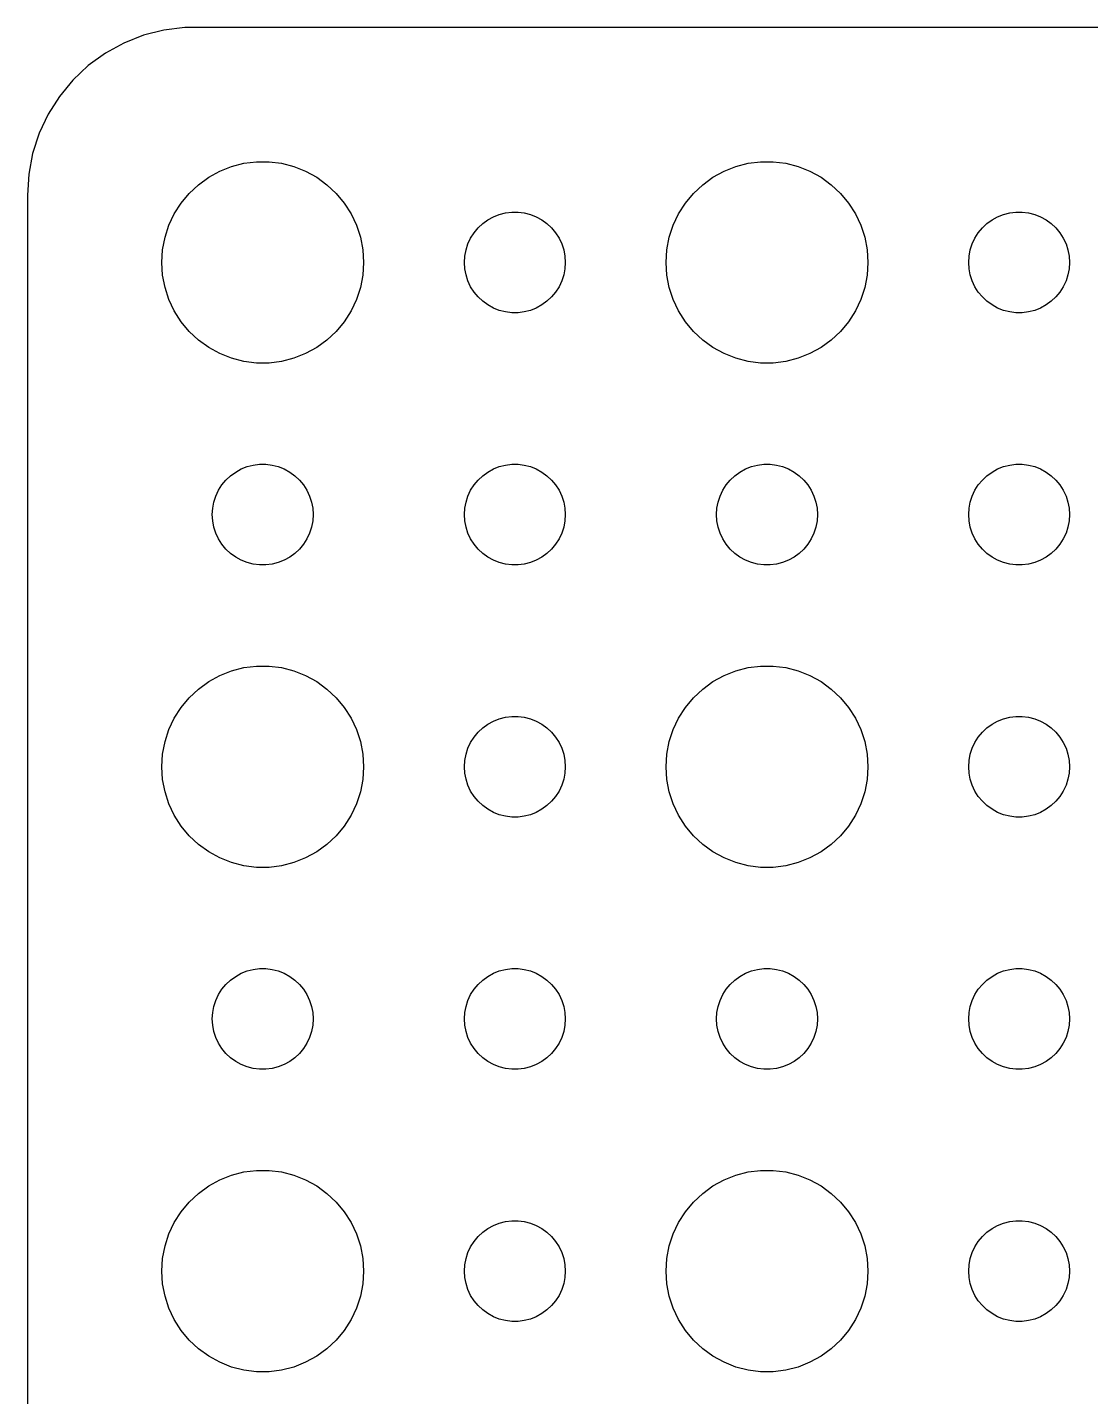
# Model space of a CAD drawing. Header units: metres. Extents: x -67 to 67, y 131 to 289.
# Drawn here: x -67 to -35.37, y 164.27 to 204.99 of the extents above; entities that cross this region are included whole.
import ezdxf

# ---------------------------------------------------------------- set-up
doc = ezdxf.new("R2010")
doc.units = ezdxf.units.M

msp = doc.modelspace()

# ---------------------------------------------------------------- linework, layer by layer
for p, q in [((-62.9369, 204.911), (-63.5451, 204.755)), ((-62.3139, 204.99), (-62.9369, 204.911)), ((25, 204.99), (-62.3139, 204.99)), ((-64.1289, 204.524), (-64.6791, 204.222)), ((-63.5451, 204.755), (-64.1289, 204.524)), ((-64.6791, 204.222), (-65.1871, 203.853)), ((-65.1871, 203.853), (-65.6448, 203.423)), ((-65.6448, 203.423), (-66.0451, 202.939)), ((-66.0451, 202.939), (-66.3815, 202.409)), ((-66.3815, 202.409), (-66.6489, 201.841)), ((-66.6489, 201.841), (-66.8429, 201.243)), ((-66.8429, 201.243), (-66.9606, 200.627)), ((-61.2773, 200.714), (-60.927, 200.853)), ((-60.927, 200.853), (-60.5621, 200.947)), ((-60.5621, 200.947), (-60.1884, 200.994)), ((-60.1884, 200.994), (-59.8116, 200.994)), ((-59.8116, 200.994), (-59.4379, 200.947)), ((-59.4379, 200.947), (-59.0729, 200.853)), ((-59.0729, 200.853), (-58.7227, 200.714)), ((-46.2773, 200.714), (-45.927, 200.853)), ((-45.927, 200.853), (-45.5621, 200.947)), ((-45.5621, 200.947), (-45.1884, 200.994)), ((-45.1884, 200.994), (-44.8116, 200.994)), ((-44.8116, 200.994), (-44.4379, 200.947)), ((-44.4379, 200.947), (-44.0729, 200.853)), ((-44.0729, 200.853), (-43.7227, 200.714)), ((-66.9606, 200.627), (-67, 200)), ((-61.9123, 200.312), (-61.6075, 200.533)), ((-61.6075, 200.533), (-61.2773, 200.714)), ((-58.7227, 200.714), (-58.3925, 200.533)), ((-58.3925, 200.533), (-58.0877, 200.312)), ((-46.9123, 200.312), (-46.6075, 200.533)), ((-46.6075, 200.533), (-46.2773, 200.714)), ((-43.7227, 200.714), (-43.3925, 200.533)), ((-43.3925, 200.533), (-43.0877, 200.312)), ((-67, 200), (-67, 136)), ((-62.427, 199.763), (-62.1869, 200.054)), ((-62.1869, 200.054), (-61.9123, 200.312)), ((-58.0877, 200.312), (-57.8131, 200.054)), ((-57.8131, 200.054), (-57.5729, 199.763)), ((-47.427, 199.763), (-47.1869, 200.054)), ((-47.1869, 200.054), (-46.9123, 200.312)), ((-43.0877, 200.312), (-42.8131, 200.054)), ((-42.8131, 200.054), (-42.5729, 199.763)), ((-62.6289, 199.445), (-62.427, 199.763)), ((-57.5729, 199.763), (-57.3711, 199.445)), ((-47.6289, 199.445), (-47.427, 199.763)), ((-42.5729, 199.763), (-42.3711, 199.445)), ((-62.7893, 199.104), (-62.6289, 199.445)), ((-57.3711, 199.445), (-57.2107, 199.104)), ((-53.5934, 199.027), (-53.4561, 199.156)), ((-53.4561, 199.156), (-53.3037, 199.266)), ((-53.3037, 199.266), (-53.1387, 199.357)), ((-53.1387, 199.357), (-52.9635, 199.427)), ((-52.9635, 199.427), (-52.7811, 199.473)), ((-52.7811, 199.473), (-52.5942, 199.497)), ((-52.5942, 199.497), (-52.4058, 199.497)), ((-52.4058, 199.497), (-52.2189, 199.473)), ((-52.2189, 199.473), (-52.0365, 199.427)), ((-52.0365, 199.427), (-51.8613, 199.357)), ((-51.8613, 199.357), (-51.6963, 199.266)), ((-51.6963, 199.266), (-51.5439, 199.156)), ((-51.5439, 199.156), (-51.4065, 199.027)), ((-47.7893, 199.104), (-47.6289, 199.445)), ((-42.3711, 199.445), (-42.2107, 199.104)), ((-38.5934, 199.027), (-38.4561, 199.156)), ((-38.4561, 199.156), (-38.3037, 199.266)), ((-38.3037, 199.266), (-38.1387, 199.357)), ((-38.1387, 199.357), (-37.9635, 199.427)), ((-37.9635, 199.427), (-37.7811, 199.473)), ((-37.7811, 199.473), (-37.5942, 199.497)), ((-37.5942, 199.497), (-37.4058, 199.497)), ((-37.4058, 199.497), (-37.2189, 199.473)), ((-37.2189, 199.473), (-37.0365, 199.427)), ((-37.0365, 199.427), (-36.8613, 199.357)), ((-36.8613, 199.357), (-36.6963, 199.266)), ((-36.6963, 199.266), (-36.5439, 199.156)), ((-36.5439, 199.156), (-36.4065, 199.027)), ((-62.9763, 198.376), (-62.9057, 198.746)), ((-62.9057, 198.746), (-62.7893, 199.104)), ((-57.2107, 199.104), (-57.0942, 198.746)), ((-57.0942, 198.746), (-57.0237, 198.376)), ((-53.8145, 198.723), (-53.7135, 198.882)), ((-53.7135, 198.882), (-53.5934, 199.027)), ((-51.4065, 199.027), (-51.2865, 198.882)), ((-51.2865, 198.882), (-51.1855, 198.723)), ((-47.9763, 198.376), (-47.9057, 198.746)), ((-47.9057, 198.746), (-47.7893, 199.104)), ((-42.2107, 199.104), (-42.0942, 198.746)), ((-42.0942, 198.746), (-42.0237, 198.376)), ((-38.8145, 198.723), (-38.7135, 198.882)), ((-38.7135, 198.882), (-38.5934, 199.027)), ((-36.4065, 199.027), (-36.2865, 198.882)), ((-36.2865, 198.882), (-36.1855, 198.723)), ((-63, 198), (-62.9763, 198.376)), ((-57.0237, 198.376), (-57, 198)), ((-53.9882, 198.188), (-53.9529, 198.373)), ((-53.9529, 198.373), (-53.8947, 198.552)), ((-53.8947, 198.552), (-53.8145, 198.723)), ((-51.1855, 198.723), (-51.1053, 198.552)), ((-51.1053, 198.552), (-51.0471, 198.373)), ((-51.0471, 198.373), (-51.0118, 198.188)), ((-48, 198), (-47.9763, 198.376)), ((-42.0237, 198.376), (-42, 198)), ((-38.9882, 198.188), (-38.9529, 198.373)), ((-38.9529, 198.373), (-38.8947, 198.552)), ((-38.8947, 198.552), (-38.8145, 198.723)), ((-36.1855, 198.723), (-36.1053, 198.552)), ((-36.1053, 198.552), (-36.0471, 198.373)), ((-36.0471, 198.373), (-36.0118, 198.188)), ((-62.9763, 197.624), (-63, 198)), ((-57, 198), (-57.0237, 197.624)), ((-54, 198), (-53.9882, 198.188)), ((-53.9882, 197.812), (-54, 198)), ((-51.0118, 198.188), (-51, 198)), ((-51, 198), (-51.0118, 197.812)), ((-47.9763, 197.624), (-48, 198)), ((-42, 198), (-42.0237, 197.624)), ((-39, 198), (-38.9882, 198.188)), ((-38.9882, 197.812), (-39, 198)), ((-36.0118, 198.188), (-36, 198)), ((-36, 198), (-36.0118, 197.812)), ((-62.9057, 197.254), (-62.9763, 197.624)), ((-57.0237, 197.624), (-57.0942, 197.254)), ((-53.9529, 197.627), (-53.9882, 197.812)), ((-53.8947, 197.448), (-53.9529, 197.627)), ((-51.0471, 197.627), (-51.1053, 197.448)), ((-51.0118, 197.812), (-51.0471, 197.627)), ((-47.9057, 197.254), (-47.9763, 197.624)), ((-42.0237, 197.624), (-42.0942, 197.254)), ((-38.9529, 197.627), (-38.9882, 197.812)), ((-38.8947, 197.448), (-38.9529, 197.627)), ((-36.0471, 197.627), (-36.1053, 197.448)), ((-36.0118, 197.812), (-36.0471, 197.627)), ((-62.7893, 196.896), (-62.9057, 197.254)), ((-57.0942, 197.254), (-57.2107, 196.896)), ((-53.8145, 197.277), (-53.8947, 197.448)), ((-53.7135, 197.118), (-53.8145, 197.277)), ((-53.5934, 196.973), (-53.7135, 197.118)), ((-51.2865, 197.118), (-51.4065, 196.973)), ((-51.1855, 197.277), (-51.2865, 197.118)), ((-51.1053, 197.448), (-51.1855, 197.277)), ((-47.7893, 196.896), (-47.9057, 197.254)), ((-42.0942, 197.254), (-42.2107, 196.896)), ((-38.8145, 197.277), (-38.8947, 197.448)), ((-38.7135, 197.118), (-38.8145, 197.277)), ((-38.5934, 196.973), (-38.7135, 197.118)), ((-36.2865, 197.118), (-36.4065, 196.973)), ((-36.1855, 197.277), (-36.2865, 197.118)), ((-36.1053, 197.448), (-36.1855, 197.277)), ((-62.6289, 196.555), (-62.7893, 196.896)), ((-57.2107, 196.896), (-57.3711, 196.555)), ((-53.4561, 196.844), (-53.5934, 196.973)), ((-53.3037, 196.734), (-53.4561, 196.844)), ((-53.1387, 196.643), (-53.3037, 196.734)), ((-51.6963, 196.734), (-51.8613, 196.643)), ((-51.5439, 196.844), (-51.6963, 196.734)), ((-51.4065, 196.973), (-51.5439, 196.844)), ((-47.6289, 196.555), (-47.7893, 196.896)), ((-42.2107, 196.896), (-42.3711, 196.555)), ((-38.4561, 196.844), (-38.5934, 196.973)), ((-38.3037, 196.734), (-38.4561, 196.844)), ((-38.1387, 196.643), (-38.3037, 196.734)), ((-36.6963, 196.734), (-36.8613, 196.643)), ((-36.5439, 196.844), (-36.6963, 196.734)), ((-36.4065, 196.973), (-36.5439, 196.844)), ((-62.427, 196.237), (-62.6289, 196.555)), ((-57.3711, 196.555), (-57.5729, 196.237)), ((-52.9635, 196.573), (-53.1387, 196.643)), ((-52.7811, 196.527), (-52.9635, 196.573)), ((-52.5942, 196.503), (-52.7811, 196.527)), ((-52.4058, 196.503), (-52.5942, 196.503)), ((-52.2189, 196.527), (-52.4058, 196.503)), ((-52.0365, 196.573), (-52.2189, 196.527)), ((-51.8613, 196.643), (-52.0365, 196.573)), ((-47.427, 196.237), (-47.6289, 196.555)), ((-42.3711, 196.555), (-42.5729, 196.237)), ((-37.9635, 196.573), (-38.1387, 196.643)), ((-37.7811, 196.527), (-37.9635, 196.573)), ((-37.5942, 196.503), (-37.7811, 196.527)), ((-37.4058, 196.503), (-37.5942, 196.503)), ((-37.2189, 196.527), (-37.4058, 196.503)), ((-37.0365, 196.573), (-37.2189, 196.527)), ((-36.8613, 196.643), (-37.0365, 196.573)), ((-62.1869, 195.946), (-62.427, 196.237)), ((-61.9123, 195.688), (-62.1869, 195.946)), ((-57.8131, 195.946), (-58.0877, 195.688)), ((-57.5729, 196.237), (-57.8131, 195.946)), ((-47.1869, 195.946), (-47.427, 196.237)), ((-46.9123, 195.688), (-47.1869, 195.946)), ((-42.8131, 195.946), (-43.0877, 195.688)), ((-42.5729, 196.237), (-42.8131, 195.946)), ((-61.6075, 195.467), (-61.9123, 195.688)), ((-58.0877, 195.688), (-58.3925, 195.467)), ((-46.6075, 195.467), (-46.9123, 195.688)), ((-43.0877, 195.688), (-43.3925, 195.467)), ((-61.2773, 195.286), (-61.6075, 195.467)), ((-60.927, 195.147), (-61.2773, 195.286)), ((-60.5621, 195.053), (-60.927, 195.147)), ((-59.0729, 195.147), (-59.4379, 195.053)), ((-58.7227, 195.286), (-59.0729, 195.147)), ((-58.3925, 195.467), (-58.7227, 195.286)), ((-46.2773, 195.286), (-46.6075, 195.467)), ((-45.927, 195.147), (-46.2773, 195.286)), ((-45.5621, 195.053), (-45.927, 195.147)), ((-44.0729, 195.147), (-44.4379, 195.053)), ((-43.7227, 195.286), (-44.0729, 195.147)), ((-43.3925, 195.467), (-43.7227, 195.286)), ((-60.1884, 195.006), (-60.5621, 195.053)), ((-59.8116, 195.006), (-60.1884, 195.006)), ((-59.4379, 195.053), (-59.8116, 195.006)), ((-45.1884, 195.006), (-45.5621, 195.053)), ((-44.8116, 195.006), (-45.1884, 195.006)), ((-44.4379, 195.053), (-44.8116, 195.006)), ((-60.8037, 191.766), (-60.6387, 191.857)), ((-60.6387, 191.857), (-60.4635, 191.927)), ((-60.4635, 191.927), (-60.2811, 191.973)), ((-60.2811, 191.973), (-60.0942, 191.997)), ((-60.0942, 191.997), (-59.9058, 191.997)), ((-59.9058, 191.997), (-59.7189, 191.973)), ((-59.7189, 191.973), (-59.5365, 191.927)), ((-59.5365, 191.927), (-59.3613, 191.857)), ((-59.3613, 191.857), (-59.1963, 191.766)), ((-53.3037, 191.766), (-53.1387, 191.857)), ((-53.1387, 191.857), (-52.9635, 191.927)), ((-52.9635, 191.927), (-52.7811, 191.973)), ((-52.7811, 191.973), (-52.5942, 191.997)), ((-52.5942, 191.997), (-52.4058, 191.997)), ((-52.4058, 191.997), (-52.2189, 191.973)), ((-52.2189, 191.973), (-52.0365, 191.927)), ((-52.0365, 191.927), (-51.8613, 191.857)), ((-51.8613, 191.857), (-51.6963, 191.766)), ((-45.8037, 191.766), (-45.6387, 191.857)), ((-45.6387, 191.857), (-45.4635, 191.927)), ((-45.4635, 191.927), (-45.2811, 191.973)), ((-45.2811, 191.973), (-45.0942, 191.997)), ((-45.0942, 191.997), (-44.9058, 191.997)), ((-44.9058, 191.997), (-44.7189, 191.973)), ((-44.7189, 191.973), (-44.5365, 191.927)), ((-44.5365, 191.927), (-44.3613, 191.857)), ((-44.3613, 191.857), (-44.1963, 191.766)), ((-38.3037, 191.766), (-38.1387, 191.857)), ((-38.1387, 191.857), (-37.9635, 191.927)), ((-37.9635, 191.927), (-37.7811, 191.973)), ((-37.7811, 191.973), (-37.5942, 191.997)), ((-37.5942, 191.997), (-37.4058, 191.997)), ((-37.4058, 191.997), (-37.2189, 191.973)), ((-37.2189, 191.973), (-37.0365, 191.927)), ((-37.0365, 191.927), (-36.8613, 191.857)), ((-36.8613, 191.857), (-36.6963, 191.766)), ((-61.2135, 191.382), (-61.0934, 191.527)), ((-61.0934, 191.527), (-60.9561, 191.656)), ((-60.9561, 191.656), (-60.8037, 191.766)), ((-59.1963, 191.766), (-59.0439, 191.656)), ((-59.0439, 191.656), (-58.9065, 191.527)), ((-58.9065, 191.527), (-58.7865, 191.382)), ((-53.7135, 191.382), (-53.5934, 191.527)), ((-53.5934, 191.527), (-53.4561, 191.656)), ((-53.4561, 191.656), (-53.3037, 191.766)), ((-51.6963, 191.766), (-51.5439, 191.656)), ((-51.5439, 191.656), (-51.4065, 191.527)), ((-51.4065, 191.527), (-51.2865, 191.382)), ((-46.2135, 191.382), (-46.0934, 191.527)), ((-46.0934, 191.527), (-45.9561, 191.656)), ((-45.9561, 191.656), (-45.8037, 191.766)), ((-44.1963, 191.766), (-44.0439, 191.656)), ((-44.0439, 191.656), (-43.9065, 191.527)), ((-43.9065, 191.527), (-43.7865, 191.382)), ((-38.7135, 191.382), (-38.5934, 191.527)), ((-38.5934, 191.527), (-38.4561, 191.656)), ((-38.4561, 191.656), (-38.3037, 191.766)), ((-36.6963, 191.766), (-36.5439, 191.656)), ((-36.5439, 191.656), (-36.4065, 191.527)), ((-36.4065, 191.527), (-36.2865, 191.382)), ((-61.4529, 190.873), (-61.3947, 191.052)), ((-61.3947, 191.052), (-61.3145, 191.223)), ((-61.3145, 191.223), (-61.2135, 191.382)), ((-58.7865, 191.382), (-58.6855, 191.223)), ((-58.6855, 191.223), (-58.6053, 191.052)), ((-58.6053, 191.052), (-58.5471, 190.873)), ((-53.9529, 190.873), (-53.8947, 191.052)), ((-53.8947, 191.052), (-53.8145, 191.223)), ((-53.8145, 191.223), (-53.7135, 191.382)), ((-51.2865, 191.382), (-51.1855, 191.223)), ((-51.1855, 191.223), (-51.1053, 191.052)), ((-51.1053, 191.052), (-51.0471, 190.873)), ((-46.4529, 190.873), (-46.3947, 191.052)), ((-46.3947, 191.052), (-46.3145, 191.223)), ((-46.3145, 191.223), (-46.2135, 191.382)), ((-43.7865, 191.382), (-43.6855, 191.223)), ((-43.6855, 191.223), (-43.6053, 191.052)), ((-43.6053, 191.052), (-43.5471, 190.873)), ((-38.9529, 190.873), (-38.8947, 191.052)), ((-38.8947, 191.052), (-38.8145, 191.223)), ((-38.8145, 191.223), (-38.7135, 191.382)), ((-36.2865, 191.382), (-36.1855, 191.223)), ((-36.1855, 191.223), (-36.1053, 191.052)), ((-36.1053, 191.052), (-36.0471, 190.873)), ((-61.5, 190.5), (-61.4882, 190.688)), ((-61.4882, 190.688), (-61.4529, 190.873)), ((-58.5471, 190.873), (-58.5118, 190.688)), ((-58.5118, 190.688), (-58.5, 190.5)), ((-54, 190.5), (-53.9882, 190.688)), ((-53.9882, 190.688), (-53.9529, 190.873)), ((-51.0471, 190.873), (-51.0118, 190.688)), ((-51.0118, 190.688), (-51, 190.5)), ((-46.5, 190.5), (-46.4882, 190.688)), ((-46.4882, 190.688), (-46.4529, 190.873)), ((-43.5471, 190.873), (-43.5118, 190.688)), ((-43.5118, 190.688), (-43.5, 190.5)), ((-39, 190.5), (-38.9882, 190.688)), ((-38.9882, 190.688), (-38.9529, 190.873)), ((-36.0471, 190.873), (-36.0118, 190.688)), ((-36.0118, 190.688), (-36, 190.5)), ((-61.4882, 190.312), (-61.5, 190.5)), ((-61.4529, 190.127), (-61.4882, 190.312)), ((-58.5118, 190.312), (-58.5471, 190.127)), ((-58.5, 190.5), (-58.5118, 190.312)), ((-53.9882, 190.312), (-54, 190.5)), ((-53.9529, 190.127), (-53.9882, 190.312)), ((-51.0118, 190.312), (-51.0471, 190.127)), ((-51, 190.5), (-51.0118, 190.312)), ((-46.4882, 190.312), (-46.5, 190.5)), ((-46.4529, 190.127), (-46.4882, 190.312)), ((-43.5118, 190.312), (-43.5471, 190.127)), ((-43.5, 190.5), (-43.5118, 190.312)), ((-38.9882, 190.312), (-39, 190.5)), ((-38.9529, 190.127), (-38.9882, 190.312)), ((-36.0118, 190.312), (-36.0471, 190.127)), ((-36, 190.5), (-36.0118, 190.312)), ((-61.3947, 189.948), (-61.4529, 190.127)), ((-61.3145, 189.777), (-61.3947, 189.948)), ((-61.2135, 189.618), (-61.3145, 189.777)), ((-58.6855, 189.777), (-58.7865, 189.618)), ((-58.6053, 189.948), (-58.6855, 189.777)), ((-58.5471, 190.127), (-58.6053, 189.948)), ((-53.8947, 189.948), (-53.9529, 190.127)), ((-53.8145, 189.777), (-53.8947, 189.948)), ((-53.7135, 189.618), (-53.8145, 189.777)), ((-51.1855, 189.777), (-51.2865, 189.618)), ((-51.1053, 189.948), (-51.1855, 189.777)), ((-51.0471, 190.127), (-51.1053, 189.948)), ((-46.3947, 189.948), (-46.4529, 190.127)), ((-46.3145, 189.777), (-46.3947, 189.948)), ((-46.2135, 189.618), (-46.3145, 189.777)), ((-43.6855, 189.777), (-43.7865, 189.618)), ((-43.6053, 189.948), (-43.6855, 189.777)), ((-43.5471, 190.127), (-43.6053, 189.948)), ((-38.8947, 189.948), (-38.9529, 190.127)), ((-38.8145, 189.777), (-38.8947, 189.948)), ((-38.7135, 189.618), (-38.8145, 189.777)), ((-36.1855, 189.777), (-36.2865, 189.618)), ((-36.1053, 189.948), (-36.1855, 189.777)), ((-36.0471, 190.127), (-36.1053, 189.948)), ((-61.0934, 189.473), (-61.2135, 189.618)), ((-60.9561, 189.344), (-61.0934, 189.473)), ((-58.9065, 189.473), (-59.0439, 189.344)), ((-58.7865, 189.618), (-58.9065, 189.473)), ((-53.5934, 189.473), (-53.7135, 189.618)), ((-53.4561, 189.344), (-53.5934, 189.473)), ((-51.4065, 189.473), (-51.5439, 189.344)), ((-51.2865, 189.618), (-51.4065, 189.473)), ((-46.0934, 189.473), (-46.2135, 189.618)), ((-45.9561, 189.344), (-46.0934, 189.473)), ((-43.9065, 189.473), (-44.0439, 189.344)), ((-43.7865, 189.618), (-43.9065, 189.473)), ((-38.5934, 189.473), (-38.7135, 189.618)), ((-38.4561, 189.344), (-38.5934, 189.473)), ((-36.4065, 189.473), (-36.5439, 189.344)), ((-36.2865, 189.618), (-36.4065, 189.473)), ((-60.8037, 189.234), (-60.9561, 189.344)), ((-60.6387, 189.143), (-60.8037, 189.234)), ((-60.4635, 189.073), (-60.6387, 189.143)), ((-60.2811, 189.027), (-60.4635, 189.073)), ((-60.0942, 189.003), (-60.2811, 189.027)), ((-59.9058, 189.003), (-60.0942, 189.003)), ((-59.7189, 189.027), (-59.9058, 189.003)), ((-59.5365, 189.073), (-59.7189, 189.027)), ((-59.3613, 189.143), (-59.5365, 189.073)), ((-59.1963, 189.234), (-59.3613, 189.143)), ((-59.0439, 189.344), (-59.1963, 189.234)), ((-53.3037, 189.234), (-53.4561, 189.344)), ((-53.1387, 189.143), (-53.3037, 189.234)), ((-52.9635, 189.073), (-53.1387, 189.143)), ((-52.7811, 189.027), (-52.9635, 189.073)), ((-52.5942, 189.003), (-52.7811, 189.027)), ((-52.4058, 189.003), (-52.5942, 189.003)), ((-52.2189, 189.027), (-52.4058, 189.003)), ((-52.0365, 189.073), (-52.2189, 189.027)), ((-51.8613, 189.143), (-52.0365, 189.073)), ((-51.6963, 189.234), (-51.8613, 189.143)), ((-51.5439, 189.344), (-51.6963, 189.234)), ((-45.8037, 189.234), (-45.9561, 189.344)), ((-45.6387, 189.143), (-45.8037, 189.234)), ((-45.4635, 189.073), (-45.6387, 189.143)), ((-45.2811, 189.027), (-45.4635, 189.073)), ((-45.0942, 189.003), (-45.2811, 189.027)), ((-44.9058, 189.003), (-45.0942, 189.003)), ((-44.7189, 189.027), (-44.9058, 189.003)), ((-44.5365, 189.073), (-44.7189, 189.027)), ((-44.3613, 189.143), (-44.5365, 189.073)), ((-44.1963, 189.234), (-44.3613, 189.143)), ((-44.0439, 189.344), (-44.1963, 189.234)), ((-38.3037, 189.234), (-38.4561, 189.344)), ((-38.1387, 189.143), (-38.3037, 189.234)), ((-37.9635, 189.073), (-38.1387, 189.143)), ((-37.7811, 189.027), (-37.9635, 189.073)), ((-37.5942, 189.003), (-37.7811, 189.027)), ((-37.4058, 189.003), (-37.5942, 189.003)), ((-37.2189, 189.027), (-37.4058, 189.003)), ((-37.0365, 189.073), (-37.2189, 189.027)), ((-36.8613, 189.143), (-37.0365, 189.073)), ((-36.6963, 189.234), (-36.8613, 189.143)), ((-36.5439, 189.344), (-36.6963, 189.234)), ((-61.6075, 185.533), (-61.2773, 185.714)), ((-61.2773, 185.714), (-60.927, 185.853)), ((-60.927, 185.853), (-60.5621, 185.947)), ((-60.5621, 185.947), (-60.1884, 185.994)), ((-60.1884, 185.994), (-59.8116, 185.994)), ((-59.8116, 185.994), (-59.4379, 185.947)), ((-59.4379, 185.947), (-59.0729, 185.853)), ((-59.0729, 185.853), (-58.7227, 185.714)), ((-58.7227, 185.714), (-58.3925, 185.533)), ((-46.6075, 185.533), (-46.2773, 185.714)), ((-46.2773, 185.714), (-45.927, 185.853)), ((-45.927, 185.853), (-45.5621, 185.947)), ((-45.5621, 185.947), (-45.1884, 185.994)), ((-45.1884, 185.994), (-44.8116, 185.994)), ((-44.8116, 185.994), (-44.4379, 185.947)), ((-44.4379, 185.947), (-44.0729, 185.853)), ((-44.0729, 185.853), (-43.7227, 185.714)), ((-43.7227, 185.714), (-43.3925, 185.533)), ((-62.1869, 185.054), (-61.9123, 185.312)), ((-61.9123, 185.312), (-61.6075, 185.533)), ((-58.3925, 185.533), (-58.0877, 185.312)), ((-58.0877, 185.312), (-57.8131, 185.054)), ((-47.1869, 185.054), (-46.9123, 185.312)), ((-46.9123, 185.312), (-46.6075, 185.533)), ((-43.3925, 185.533), (-43.0877, 185.312)), ((-43.0877, 185.312), (-42.8131, 185.054)), ((-62.427, 184.763), (-62.1869, 185.054)), ((-57.8131, 185.054), (-57.5729, 184.763)), ((-47.427, 184.763), (-47.1869, 185.054)), ((-42.8131, 185.054), (-42.5729, 184.763)), ((-62.6289, 184.445), (-62.427, 184.763)), ((-57.5729, 184.763), (-57.3711, 184.445)), ((-52.7811, 184.473), (-52.5942, 184.497)), ((-52.5942, 184.497), (-52.4058, 184.497)), ((-52.4058, 184.497), (-52.2189, 184.473)), ((-47.6289, 184.445), (-47.427, 184.763)), ((-42.5729, 184.763), (-42.3711, 184.445)), ((-37.7811, 184.473), (-37.5942, 184.497)), ((-37.5942, 184.497), (-37.4058, 184.497)), ((-37.4058, 184.497), (-37.2189, 184.473)), ((-62.9057, 183.746), (-62.7893, 184.104)), ((-62.7893, 184.104), (-62.6289, 184.445)), ((-57.3711, 184.445), (-57.2107, 184.104)), ((-57.2107, 184.104), (-57.0942, 183.746)), ((-53.5934, 184.027), (-53.4561, 184.156)), ((-53.4561, 184.156), (-53.3037, 184.266)), ((-53.3037, 184.266), (-53.1387, 184.357)), ((-53.1387, 184.357), (-52.9635, 184.427)), ((-52.9635, 184.427), (-52.7811, 184.473)), ((-52.2189, 184.473), (-52.0365, 184.427)), ((-52.0365, 184.427), (-51.8613, 184.357)), ((-51.8613, 184.357), (-51.6963, 184.266)), ((-51.6963, 184.266), (-51.5439, 184.156)), ((-51.5439, 184.156), (-51.4065, 184.027)), ((-47.9057, 183.746), (-47.7893, 184.104)), ((-47.7893, 184.104), (-47.6289, 184.445)), ((-42.3711, 184.445), (-42.2107, 184.104)), ((-42.2107, 184.104), (-42.0942, 183.746)), ((-38.5934, 184.027), (-38.4561, 184.156)), ((-38.4561, 184.156), (-38.3037, 184.266)), ((-38.3037, 184.266), (-38.1387, 184.357)), ((-38.1387, 184.357), (-37.9635, 184.427)), ((-37.9635, 184.427), (-37.7811, 184.473)), ((-37.2189, 184.473), (-37.0365, 184.427)), ((-37.0365, 184.427), (-36.8613, 184.357)), ((-36.8613, 184.357), (-36.6963, 184.266)), ((-36.6963, 184.266), (-36.5439, 184.156)), ((-36.5439, 184.156), (-36.4065, 184.027)), ((-62.9763, 183.376), (-62.9057, 183.746)), ((-57.0942, 183.746), (-57.0237, 183.376)), ((-53.8947, 183.552), (-53.8145, 183.723)), ((-53.8145, 183.723), (-53.7135, 183.882)), ((-53.7135, 183.882), (-53.5934, 184.027)), ((-51.4065, 184.027), (-51.2865, 183.882)), ((-51.2865, 183.882), (-51.1855, 183.723)), ((-51.1855, 183.723), (-51.1053, 183.552)), ((-47.9763, 183.376), (-47.9057, 183.746)), ((-42.0942, 183.746), (-42.0237, 183.376)), ((-38.8947, 183.552), (-38.8145, 183.723)), ((-38.8145, 183.723), (-38.7135, 183.882)), ((-38.7135, 183.882), (-38.5934, 184.027)), ((-36.4065, 184.027), (-36.2865, 183.882)), ((-36.2865, 183.882), (-36.1855, 183.723)), ((-36.1855, 183.723), (-36.1053, 183.552)), ((-63, 183), (-62.9763, 183.376)), ((-57.0237, 183.376), (-57, 183)), ((-53.9882, 183.188), (-53.9529, 183.373)), ((-53.9529, 183.373), (-53.8947, 183.552)), ((-51.1053, 183.552), (-51.0471, 183.373)), ((-51.0471, 183.373), (-51.0118, 183.188)), ((-48, 183), (-47.9763, 183.376)), ((-42.0237, 183.376), (-42, 183)), ((-38.9882, 183.188), (-38.9529, 183.373)), ((-38.9529, 183.373), (-38.8947, 183.552)), ((-36.1053, 183.552), (-36.0471, 183.373)), ((-36.0471, 183.373), (-36.0118, 183.188)), ((-62.9763, 182.624), (-63, 183)), ((-57, 183), (-57.0237, 182.624)), ((-54, 183), (-53.9882, 183.188)), ((-53.9882, 182.812), (-54, 183)), ((-51.0118, 183.188), (-51, 183)), ((-51, 183), (-51.0118, 182.812)), ((-47.9763, 182.624), (-48, 183)), ((-42, 183), (-42.0237, 182.624)), ((-39, 183), (-38.9882, 183.188)), ((-38.9882, 182.812), (-39, 183)), ((-36.0118, 183.188), (-36, 183)), ((-36, 183), (-36.0118, 182.812)), ((-62.9057, 182.254), (-62.9763, 182.624)), ((-57.0237, 182.624), (-57.0942, 182.254)), ((-53.9529, 182.627), (-53.9882, 182.812)), ((-53.8947, 182.448), (-53.9529, 182.627)), ((-53.8145, 182.277), (-53.8947, 182.448)), ((-51.1053, 182.448), (-51.1855, 182.277)), ((-51.0471, 182.627), (-51.1053, 182.448)), ((-51.0118, 182.812), (-51.0471, 182.627)), ((-47.9057, 182.254), (-47.9763, 182.624)), ((-42.0237, 182.624), (-42.0942, 182.254)), ((-38.9529, 182.627), (-38.9882, 182.812)), ((-38.8947, 182.448), (-38.9529, 182.627)), ((-38.8145, 182.277), (-38.8947, 182.448)), ((-36.1053, 182.448), (-36.1855, 182.277)), ((-36.0471, 182.627), (-36.1053, 182.448)), ((-36.0118, 182.812), (-36.0471, 182.627)), ((-62.7893, 181.896), (-62.9057, 182.254)), ((-57.0942, 182.254), (-57.2107, 181.896)), ((-53.7135, 182.118), (-53.8145, 182.277)), ((-53.5934, 181.973), (-53.7135, 182.118)), ((-51.2865, 182.118), (-51.4065, 181.973)), ((-51.1855, 182.277), (-51.2865, 182.118)), ((-47.7893, 181.896), (-47.9057, 182.254)), ((-42.0942, 182.254), (-42.2107, 181.896)), ((-38.7135, 182.118), (-38.8145, 182.277)), ((-38.5934, 181.973), (-38.7135, 182.118)), ((-36.2865, 182.118), (-36.4065, 181.973)), ((-36.1855, 182.277), (-36.2865, 182.118)), ((-62.6289, 181.555), (-62.7893, 181.896)), ((-57.2107, 181.896), (-57.3711, 181.555)), ((-53.4561, 181.844), (-53.5934, 181.973)), ((-53.3037, 181.734), (-53.4561, 181.844)), ((-53.1387, 181.643), (-53.3037, 181.734)), ((-52.9635, 181.573), (-53.1387, 181.643)), ((-51.8613, 181.643), (-52.0365, 181.573)), ((-51.6963, 181.734), (-51.8613, 181.643)), ((-51.5439, 181.844), (-51.6963, 181.734)), ((-51.4065, 181.973), (-51.5439, 181.844)), ((-47.6289, 181.555), (-47.7893, 181.896)), ((-42.2107, 181.896), (-42.3711, 181.555)), ((-38.4561, 181.844), (-38.5934, 181.973)), ((-38.3037, 181.734), (-38.4561, 181.844)), ((-38.1387, 181.643), (-38.3037, 181.734)), ((-37.9635, 181.573), (-38.1387, 181.643)), ((-36.8613, 181.643), (-37.0365, 181.573)), ((-36.6963, 181.734), (-36.8613, 181.643)), ((-36.5439, 181.844), (-36.6963, 181.734)), ((-36.4065, 181.973), (-36.5439, 181.844)), ((-62.427, 181.237), (-62.6289, 181.555)), ((-62.1869, 180.946), (-62.427, 181.237)), ((-57.5729, 181.237), (-57.8131, 180.946)), ((-57.3711, 181.555), (-57.5729, 181.237)), ((-52.7811, 181.527), (-52.9635, 181.573)), ((-52.5942, 181.503), (-52.7811, 181.527)), ((-52.4058, 181.503), (-52.5942, 181.503)), ((-52.2189, 181.527), (-52.4058, 181.503)), ((-52.0365, 181.573), (-52.2189, 181.527)), ((-47.427, 181.237), (-47.6289, 181.555)), ((-47.1869, 180.946), (-47.427, 181.237)), ((-42.5729, 181.237), (-42.8131, 180.946)), ((-42.3711, 181.555), (-42.5729, 181.237)), ((-37.7811, 181.527), (-37.9635, 181.573)), ((-37.5942, 181.503), (-37.7811, 181.527)), ((-37.4058, 181.503), (-37.5942, 181.503)), ((-37.2189, 181.527), (-37.4058, 181.503)), ((-37.0365, 181.573), (-37.2189, 181.527)), ((-61.9123, 180.688), (-62.1869, 180.946)), ((-57.8131, 180.946), (-58.0877, 180.688)), ((-46.9123, 180.688), (-47.1869, 180.946)), ((-42.8131, 180.946), (-43.0877, 180.688)), ((-61.6075, 180.467), (-61.9123, 180.688)), ((-61.2773, 180.286), (-61.6075, 180.467)), ((-58.3925, 180.467), (-58.7227, 180.286)), ((-58.0877, 180.688), (-58.3925, 180.467)), ((-46.6075, 180.467), (-46.9123, 180.688)), ((-46.2773, 180.286), (-46.6075, 180.467)), ((-43.3925, 180.467), (-43.7227, 180.286)), ((-43.0877, 180.688), (-43.3925, 180.467)), ((-60.927, 180.147), (-61.2773, 180.286)), ((-60.5621, 180.053), (-60.927, 180.147)), ((-60.1884, 180.006), (-60.5621, 180.053)), ((-59.8116, 180.006), (-60.1884, 180.006)), ((-59.4379, 180.053), (-59.8116, 180.006)), ((-59.0729, 180.147), (-59.4379, 180.053)), ((-58.7227, 180.286), (-59.0729, 180.147)), ((-45.927, 180.147), (-46.2773, 180.286)), ((-45.5621, 180.053), (-45.927, 180.147)), ((-45.1884, 180.006), (-45.5621, 180.053)), ((-44.8116, 180.006), (-45.1884, 180.006)), ((-44.4379, 180.053), (-44.8116, 180.006)), ((-44.0729, 180.147), (-44.4379, 180.053)), ((-43.7227, 180.286), (-44.0729, 180.147)), ((-60.9561, 176.656), (-60.8037, 176.766)), ((-60.8037, 176.766), (-60.6387, 176.857)), ((-60.6387, 176.857), (-60.4635, 176.927)), ((-60.4635, 176.927), (-60.2811, 176.973)), ((-60.2811, 176.973), (-60.0942, 176.997)), ((-60.0942, 176.997), (-59.9058, 176.997)), ((-59.9058, 176.997), (-59.7189, 176.973)), ((-59.7189, 176.973), (-59.5365, 176.927)), ((-59.5365, 176.927), (-59.3613, 176.857)), ((-59.3613, 176.857), (-59.1963, 176.766)), ((-59.1963, 176.766), (-59.0439, 176.656)), ((-53.4561, 176.656), (-53.3037, 176.766)), ((-53.3037, 176.766), (-53.1387, 176.857)), ((-53.1387, 176.857), (-52.9635, 176.927)), ((-52.9635, 176.927), (-52.7811, 176.973)), ((-52.7811, 176.973), (-52.5942, 176.997)), ((-52.5942, 176.997), (-52.4058, 176.997)), ((-52.4058, 176.997), (-52.2189, 176.973)), ((-52.2189, 176.973), (-52.0365, 176.927)), ((-52.0365, 176.927), (-51.8613, 176.857)), ((-51.8613, 176.857), (-51.6963, 176.766)), ((-51.6963, 176.766), (-51.5439, 176.656)), ((-45.9561, 176.656), (-45.8037, 176.766)), ((-45.8037, 176.766), (-45.6387, 176.857)), ((-45.6387, 176.857), (-45.4635, 176.927)), ((-45.4635, 176.927), (-45.2811, 176.973)), ((-45.2811, 176.973), (-45.0942, 176.997)), ((-45.0942, 176.997), (-44.9058, 176.997)), ((-44.9058, 176.997), (-44.7189, 176.973)), ((-44.7189, 176.973), (-44.5365, 176.927)), ((-44.5365, 176.927), (-44.3613, 176.857)), ((-44.3613, 176.857), (-44.1963, 176.766)), ((-44.1963, 176.766), (-44.0439, 176.656)), ((-38.4561, 176.656), (-38.3037, 176.766)), ((-38.3037, 176.766), (-38.1387, 176.857)), ((-38.1387, 176.857), (-37.9635, 176.927)), ((-37.9635, 176.927), (-37.7811, 176.973)), ((-37.7811, 176.973), (-37.5942, 176.997)), ((-37.5942, 176.997), (-37.4058, 176.997)), ((-37.4058, 176.997), (-37.2189, 176.973)), ((-37.2189, 176.973), (-37.0365, 176.927)), ((-37.0365, 176.927), (-36.8613, 176.857)), ((-36.8613, 176.857), (-36.6963, 176.766)), ((-36.6963, 176.766), (-36.5439, 176.656)), ((-61.3145, 176.223), (-61.2135, 176.382)), ((-61.2135, 176.382), (-61.0934, 176.527)), ((-61.0934, 176.527), (-60.9561, 176.656)), ((-59.0439, 176.656), (-58.9065, 176.527)), ((-58.9065, 176.527), (-58.7865, 176.382)), ((-58.7865, 176.382), (-58.6855, 176.223)), ((-53.8145, 176.223), (-53.7135, 176.382)), ((-53.7135, 176.382), (-53.5934, 176.527)), ((-53.5934, 176.527), (-53.4561, 176.656)), ((-51.5439, 176.656), (-51.4065, 176.527)), ((-51.4065, 176.527), (-51.2865, 176.382)), ((-51.2865, 176.382), (-51.1855, 176.223)), ((-46.3145, 176.223), (-46.2135, 176.382)), ((-46.2135, 176.382), (-46.0934, 176.527)), ((-46.0934, 176.527), (-45.9561, 176.656)), ((-44.0439, 176.656), (-43.9065, 176.527)), ((-43.9065, 176.527), (-43.7865, 176.382)), ((-43.7865, 176.382), (-43.6855, 176.223)), ((-38.8145, 176.223), (-38.7135, 176.382)), ((-38.7135, 176.382), (-38.5934, 176.527)), ((-38.5934, 176.527), (-38.4561, 176.656)), ((-36.5439, 176.656), (-36.4065, 176.527)), ((-36.4065, 176.527), (-36.2865, 176.382)), ((-36.2865, 176.382), (-36.1855, 176.223)), ((-61.4529, 175.873), (-61.3947, 176.052)), ((-61.3947, 176.052), (-61.3145, 176.223)), ((-58.6855, 176.223), (-58.6053, 176.052)), ((-58.6053, 176.052), (-58.5471, 175.873)), ((-53.9529, 175.873), (-53.8947, 176.052)), ((-53.8947, 176.052), (-53.8145, 176.223)), ((-51.1855, 176.223), (-51.1053, 176.052)), ((-51.1053, 176.052), (-51.0471, 175.873)), ((-46.4529, 175.873), (-46.3947, 176.052)), ((-46.3947, 176.052), (-46.3145, 176.223)), ((-43.6855, 176.223), (-43.6053, 176.052)), ((-43.6053, 176.052), (-43.5471, 175.873)), ((-38.9529, 175.873), (-38.8947, 176.052)), ((-38.8947, 176.052), (-38.8145, 176.223)), ((-36.1855, 176.223), (-36.1053, 176.052)), ((-36.1053, 176.052), (-36.0471, 175.873)), ((-61.5, 175.5), (-61.4882, 175.688)), ((-61.4882, 175.688), (-61.4529, 175.873)), ((-58.5471, 175.873), (-58.5118, 175.688)), ((-58.5118, 175.688), (-58.5, 175.5)), ((-54, 175.5), (-53.9882, 175.688)), ((-53.9882, 175.688), (-53.9529, 175.873)), ((-51.0471, 175.873), (-51.0118, 175.688)), ((-51.0118, 175.688), (-51, 175.5)), ((-46.5, 175.5), (-46.4882, 175.688)), ((-46.4882, 175.688), (-46.4529, 175.873)), ((-43.5471, 175.873), (-43.5118, 175.688)), ((-43.5118, 175.688), (-43.5, 175.5)), ((-39, 175.5), (-38.9882, 175.688)), ((-38.9882, 175.688), (-38.9529, 175.873)), ((-36.0471, 175.873), (-36.0118, 175.688)), ((-36.0118, 175.688), (-36, 175.5)), ((-61.4882, 175.312), (-61.5, 175.5)), ((-61.4529, 175.127), (-61.4882, 175.312)), ((-61.3947, 174.948), (-61.4529, 175.127)), ((-58.5471, 175.127), (-58.6053, 174.948)), ((-58.5118, 175.312), (-58.5471, 175.127)), ((-58.5, 175.5), (-58.5118, 175.312)), ((-53.9882, 175.312), (-54, 175.5)), ((-53.9529, 175.127), (-53.9882, 175.312)), ((-53.8947, 174.948), (-53.9529, 175.127)), ((-51.0471, 175.127), (-51.1053, 174.948)), ((-51.0118, 175.312), (-51.0471, 175.127)), ((-51, 175.5), (-51.0118, 175.312)), ((-46.4882, 175.312), (-46.5, 175.5)), ((-46.4529, 175.127), (-46.4882, 175.312)), ((-46.3947, 174.948), (-46.4529, 175.127)), ((-43.5471, 175.127), (-43.6053, 174.948)), ((-43.5118, 175.312), (-43.5471, 175.127)), ((-43.5, 175.5), (-43.5118, 175.312)), ((-38.9882, 175.312), (-39, 175.5)), ((-38.9529, 175.127), (-38.9882, 175.312)), ((-38.8947, 174.948), (-38.9529, 175.127)), ((-36.0471, 175.127), (-36.1053, 174.948)), ((-36.0118, 175.312), (-36.0471, 175.127)), ((-36, 175.5), (-36.0118, 175.312)), ((-61.3145, 174.777), (-61.3947, 174.948)), ((-61.2135, 174.618), (-61.3145, 174.777)), ((-58.6855, 174.777), (-58.7865, 174.618)), ((-58.6053, 174.948), (-58.6855, 174.777)), ((-53.8145, 174.777), (-53.8947, 174.948)), ((-53.7135, 174.618), (-53.8145, 174.777)), ((-51.1855, 174.777), (-51.2865, 174.618)), ((-51.1053, 174.948), (-51.1855, 174.777)), ((-46.3145, 174.777), (-46.3947, 174.948)), ((-46.2135, 174.618), (-46.3145, 174.777)), ((-43.6855, 174.777), (-43.7865, 174.618)), ((-43.6053, 174.948), (-43.6855, 174.777)), ((-38.8145, 174.777), (-38.8947, 174.948)), ((-38.7135, 174.618), (-38.8145, 174.777)), ((-36.1855, 174.777), (-36.2865, 174.618)), ((-36.1053, 174.948), (-36.1855, 174.777)), ((-61.0934, 174.473), (-61.2135, 174.618)), ((-60.9561, 174.344), (-61.0934, 174.473)), ((-60.8037, 174.234), (-60.9561, 174.344)), ((-59.0439, 174.344), (-59.1963, 174.234)), ((-58.9065, 174.473), (-59.0439, 174.344)), ((-58.7865, 174.618), (-58.9065, 174.473)), ((-53.5934, 174.473), (-53.7135, 174.618)), ((-53.4561, 174.344), (-53.5934, 174.473)), ((-53.3037, 174.234), (-53.4561, 174.344)), ((-51.5439, 174.344), (-51.6963, 174.234)), ((-51.4065, 174.473), (-51.5439, 174.344)), ((-51.2865, 174.618), (-51.4065, 174.473)), ((-46.0934, 174.473), (-46.2135, 174.618)), ((-45.9561, 174.344), (-46.0934, 174.473)), ((-45.8037, 174.234), (-45.9561, 174.344)), ((-44.0439, 174.344), (-44.1963, 174.234)), ((-43.9065, 174.473), (-44.0439, 174.344)), ((-43.7865, 174.618), (-43.9065, 174.473)), ((-38.5934, 174.473), (-38.7135, 174.618)), ((-38.4561, 174.344), (-38.5934, 174.473)), ((-38.3037, 174.234), (-38.4561, 174.344)), ((-36.5439, 174.344), (-36.6963, 174.234)), ((-36.4065, 174.473), (-36.5439, 174.344)), ((-36.2865, 174.618), (-36.4065, 174.473)), ((-60.6387, 174.143), (-60.8037, 174.234)), ((-60.4635, 174.073), (-60.6387, 174.143)), ((-60.2811, 174.027), (-60.4635, 174.073)), ((-60.0942, 174.003), (-60.2811, 174.027)), ((-59.9058, 174.003), (-60.0942, 174.003)), ((-59.7189, 174.027), (-59.9058, 174.003)), ((-59.5365, 174.073), (-59.7189, 174.027)), ((-59.3613, 174.143), (-59.5365, 174.073)), ((-59.1963, 174.234), (-59.3613, 174.143)), ((-53.1387, 174.143), (-53.3037, 174.234)), ((-52.9635, 174.073), (-53.1387, 174.143)), ((-52.7811, 174.027), (-52.9635, 174.073)), ((-52.5942, 174.003), (-52.7811, 174.027)), ((-52.4058, 174.003), (-52.5942, 174.003)), ((-52.2189, 174.027), (-52.4058, 174.003)), ((-52.0365, 174.073), (-52.2189, 174.027)), ((-51.8613, 174.143), (-52.0365, 174.073)), ((-51.6963, 174.234), (-51.8613, 174.143)), ((-45.6387, 174.143), (-45.8037, 174.234)), ((-45.4635, 174.073), (-45.6387, 174.143)), ((-45.2811, 174.027), (-45.4635, 174.073)), ((-45.0942, 174.003), (-45.2811, 174.027)), ((-44.9058, 174.003), (-45.0942, 174.003)), ((-44.7189, 174.027), (-44.9058, 174.003)), ((-44.5365, 174.073), (-44.7189, 174.027)), ((-44.3613, 174.143), (-44.5365, 174.073)), ((-44.1963, 174.234), (-44.3613, 174.143)), ((-38.1387, 174.143), (-38.3037, 174.234)), ((-37.9635, 174.073), (-38.1387, 174.143)), ((-37.7811, 174.027), (-37.9635, 174.073)), ((-37.5942, 174.003), (-37.7811, 174.027)), ((-37.4058, 174.003), (-37.5942, 174.003)), ((-37.2189, 174.027), (-37.4058, 174.003)), ((-37.0365, 174.073), (-37.2189, 174.027)), ((-36.8613, 174.143), (-37.0365, 174.073)), ((-36.6963, 174.234), (-36.8613, 174.143)), ((-61.6075, 170.533), (-61.2773, 170.714)), ((-61.2773, 170.714), (-60.927, 170.853)), ((-60.927, 170.853), (-60.5621, 170.947)), ((-60.5621, 170.947), (-60.1884, 170.994)), ((-60.1884, 170.994), (-59.8116, 170.994)), ((-59.8116, 170.994), (-59.4379, 170.947)), ((-59.4379, 170.947), (-59.0729, 170.853)), ((-59.0729, 170.853), (-58.7227, 170.714)), ((-58.7227, 170.714), (-58.3925, 170.533)), ((-46.6075, 170.533), (-46.2773, 170.714)), ((-46.2773, 170.714), (-45.927, 170.853)), ((-45.927, 170.853), (-45.5621, 170.947)), ((-45.5621, 170.947), (-45.1884, 170.994)), ((-45.1884, 170.994), (-44.8116, 170.994)), ((-44.8116, 170.994), (-44.4379, 170.947)), ((-44.4379, 170.947), (-44.0729, 170.853)), ((-44.0729, 170.853), (-43.7227, 170.714)), ((-43.7227, 170.714), (-43.3925, 170.533)), ((-62.1869, 170.054), (-61.9123, 170.312)), ((-61.9123, 170.312), (-61.6075, 170.533)), ((-58.3925, 170.533), (-58.0877, 170.312)), ((-58.0877, 170.312), (-57.8131, 170.054)), ((-47.1869, 170.054), (-46.9123, 170.312)), ((-46.9123, 170.312), (-46.6075, 170.533)), ((-43.3925, 170.533), (-43.0877, 170.312)), ((-43.0877, 170.312), (-42.8131, 170.054)), ((-62.427, 169.763), (-62.1869, 170.054)), ((-57.8131, 170.054), (-57.5729, 169.763)), ((-47.427, 169.763), (-47.1869, 170.054)), ((-42.8131, 170.054), (-42.5729, 169.763)), ((-62.7893, 169.104), (-62.6289, 169.445)), ((-62.6289, 169.445), (-62.427, 169.763)), ((-57.5729, 169.763), (-57.3711, 169.445)), ((-57.3711, 169.445), (-57.2107, 169.104)), ((-53.1387, 169.357), (-52.9635, 169.427)), ((-52.9635, 169.427), (-52.7811, 169.473)), ((-52.7811, 169.473), (-52.5942, 169.497)), ((-52.5942, 169.497), (-52.4058, 169.497)), ((-52.4058, 169.497), (-52.2189, 169.473)), ((-52.2189, 169.473), (-52.0365, 169.427)), ((-52.0365, 169.427), (-51.8613, 169.357)), ((-47.7893, 169.104), (-47.6289, 169.445)), ((-47.6289, 169.445), (-47.427, 169.763)), ((-42.5729, 169.763), (-42.3711, 169.445)), ((-42.3711, 169.445), (-42.2107, 169.104)), ((-38.1387, 169.357), (-37.9635, 169.427)), ((-37.9635, 169.427), (-37.7811, 169.473)), ((-37.7811, 169.473), (-37.5942, 169.497)), ((-37.5942, 169.497), (-37.4058, 169.497)), ((-37.4058, 169.497), (-37.2189, 169.473)), ((-37.2189, 169.473), (-37.0365, 169.427)), ((-37.0365, 169.427), (-36.8613, 169.357)), ((-62.9057, 168.746), (-62.7893, 169.104)), ((-57.2107, 169.104), (-57.0942, 168.746)), ((-53.7135, 168.882), (-53.5934, 169.027)), ((-53.5934, 169.027), (-53.4561, 169.156)), ((-53.4561, 169.156), (-53.3037, 169.266)), ((-53.3037, 169.266), (-53.1387, 169.357)), ((-51.8613, 169.357), (-51.6963, 169.266)), ((-51.6963, 169.266), (-51.5439, 169.156)), ((-51.5439, 169.156), (-51.4065, 169.027)), ((-51.4065, 169.027), (-51.2865, 168.882)), ((-47.9057, 168.746), (-47.7893, 169.104)), ((-42.2107, 169.104), (-42.0942, 168.746)), ((-38.7135, 168.882), (-38.5934, 169.027)), ((-38.5934, 169.027), (-38.4561, 169.156)), ((-38.4561, 169.156), (-38.3037, 169.266)), ((-38.3037, 169.266), (-38.1387, 169.357)), ((-36.8613, 169.357), (-36.6963, 169.266)), ((-36.6963, 169.266), (-36.5439, 169.156)), ((-36.5439, 169.156), (-36.4065, 169.027)), ((-36.4065, 169.027), (-36.2865, 168.882)), ((-62.9763, 168.376), (-62.9057, 168.746)), ((-57.0942, 168.746), (-57.0237, 168.376)), ((-53.8947, 168.552), (-53.8145, 168.723)), ((-53.8145, 168.723), (-53.7135, 168.882)), ((-51.2865, 168.882), (-51.1855, 168.723)), ((-51.1855, 168.723), (-51.1053, 168.552)), ((-47.9763, 168.376), (-47.9057, 168.746)), ((-42.0942, 168.746), (-42.0237, 168.376)), ((-38.8947, 168.552), (-38.8145, 168.723)), ((-38.8145, 168.723), (-38.7135, 168.882)), ((-36.2865, 168.882), (-36.1855, 168.723)), ((-36.1855, 168.723), (-36.1053, 168.552)), ((-63, 168), (-62.9763, 168.376)), ((-57.0237, 168.376), (-57, 168)), ((-53.9882, 168.188), (-53.9529, 168.373)), ((-53.9529, 168.373), (-53.8947, 168.552)), ((-51.1053, 168.552), (-51.0471, 168.373)), ((-51.0471, 168.373), (-51.0118, 168.188)), ((-48, 168), (-47.9763, 168.376)), ((-42.0237, 168.376), (-42, 168)), ((-38.9882, 168.188), (-38.9529, 168.373)), ((-38.9529, 168.373), (-38.8947, 168.552)), ((-36.1053, 168.552), (-36.0471, 168.373)), ((-36.0471, 168.373), (-36.0118, 168.188)), ((-62.9763, 167.624), (-63, 168)), ((-57, 168), (-57.0237, 167.624)), ((-54, 168), (-53.9882, 168.188)), ((-53.9882, 167.812), (-54, 168)), ((-53.9529, 167.627), (-53.9882, 167.812)), ((-51.0118, 167.812), (-51.0471, 167.627)), ((-51.0118, 168.188), (-51, 168)), ((-51, 168), (-51.0118, 167.812)), ((-47.9763, 167.624), (-48, 168)), ((-42, 168), (-42.0237, 167.624)), ((-39, 168), (-38.9882, 168.188)), ((-38.9882, 167.812), (-39, 168)), ((-38.9529, 167.627), (-38.9882, 167.812)), ((-36.0118, 167.812), (-36.0471, 167.627)), ((-36.0118, 168.188), (-36, 168)), ((-36, 168), (-36.0118, 167.812)), ((-62.9057, 167.254), (-62.9763, 167.624)), ((-57.0237, 167.624), (-57.0942, 167.254)), ((-53.8947, 167.448), (-53.9529, 167.627)), ((-53.8145, 167.277), (-53.8947, 167.448)), ((-51.1053, 167.448), (-51.1855, 167.277)), ((-51.0471, 167.627), (-51.1053, 167.448)), ((-47.9057, 167.254), (-47.9763, 167.624)), ((-42.0237, 167.624), (-42.0942, 167.254)), ((-38.8947, 167.448), (-38.9529, 167.627)), ((-38.8145, 167.277), (-38.8947, 167.448)), ((-36.1053, 167.448), (-36.1855, 167.277)), ((-36.0471, 167.627), (-36.1053, 167.448)), ((-62.7893, 166.896), (-62.9057, 167.254)), ((-57.0942, 167.254), (-57.2107, 166.896)), ((-53.7135, 167.118), (-53.8145, 167.277)), ((-53.5934, 166.973), (-53.7135, 167.118)), ((-53.4561, 166.844), (-53.5934, 166.973)), ((-51.4065, 166.973), (-51.5439, 166.844)), ((-51.2865, 167.118), (-51.4065, 166.973)), ((-51.1855, 167.277), (-51.2865, 167.118)), ((-47.7893, 166.896), (-47.9057, 167.254)), ((-42.0942, 167.254), (-42.2107, 166.896)), ((-38.7135, 167.118), (-38.8145, 167.277)), ((-38.5934, 166.973), (-38.7135, 167.118)), ((-38.4561, 166.844), (-38.5934, 166.973)), ((-36.4065, 166.973), (-36.5439, 166.844)), ((-36.2865, 167.118), (-36.4065, 166.973)), ((-36.1855, 167.277), (-36.2865, 167.118)), ((-62.6289, 166.555), (-62.7893, 166.896)), ((-57.2107, 166.896), (-57.3711, 166.555)), ((-53.3037, 166.734), (-53.4561, 166.844)), ((-53.1387, 166.643), (-53.3037, 166.734)), ((-52.9635, 166.573), (-53.1387, 166.643)), ((-52.7811, 166.527), (-52.9635, 166.573)), ((-52.0365, 166.573), (-52.2189, 166.527)), ((-51.8613, 166.643), (-52.0365, 166.573)), ((-51.6963, 166.734), (-51.8613, 166.643)), ((-51.5439, 166.844), (-51.6963, 166.734)), ((-47.6289, 166.555), (-47.7893, 166.896)), ((-42.2107, 166.896), (-42.3711, 166.555)), ((-38.3037, 166.734), (-38.4561, 166.844)), ((-38.1387, 166.643), (-38.3037, 166.734)), ((-37.9635, 166.573), (-38.1387, 166.643)), ((-37.7811, 166.527), (-37.9635, 166.573)), ((-37.0365, 166.573), (-37.2189, 166.527)), ((-36.8613, 166.643), (-37.0365, 166.573)), ((-36.6963, 166.734), (-36.8613, 166.643)), ((-36.5439, 166.844), (-36.6963, 166.734)), ((-62.427, 166.237), (-62.6289, 166.555)), ((-62.1869, 165.946), (-62.427, 166.237)), ((-57.5729, 166.237), (-57.8131, 165.946)), ((-57.3711, 166.555), (-57.5729, 166.237)), ((-52.5942, 166.503), (-52.7811, 166.527)), ((-52.4058, 166.503), (-52.5942, 166.503)), ((-52.2189, 166.527), (-52.4058, 166.503)), ((-47.427, 166.237), (-47.6289, 166.555)), ((-47.1869, 165.946), (-47.427, 166.237)), ((-42.5729, 166.237), (-42.8131, 165.946)), ((-42.3711, 166.555), (-42.5729, 166.237)), ((-37.5942, 166.503), (-37.7811, 166.527)), ((-37.4058, 166.503), (-37.5942, 166.503)), ((-37.2189, 166.527), (-37.4058, 166.503)), ((-61.9123, 165.688), (-62.1869, 165.946)), ((-57.8131, 165.946), (-58.0877, 165.688)), ((-46.9123, 165.688), (-47.1869, 165.946)), ((-42.8131, 165.946), (-43.0877, 165.688)), ((-61.6075, 165.467), (-61.9123, 165.688)), ((-61.2773, 165.286), (-61.6075, 165.467)), ((-58.3925, 165.467), (-58.7227, 165.286)), ((-58.0877, 165.688), (-58.3925, 165.467)), ((-46.6075, 165.467), (-46.9123, 165.688)), ((-46.2773, 165.286), (-46.6075, 165.467)), ((-43.3925, 165.467), (-43.7227, 165.286)), ((-43.0877, 165.688), (-43.3925, 165.467)), ((-60.927, 165.147), (-61.2773, 165.286)), ((-60.5621, 165.053), (-60.927, 165.147)), ((-60.1884, 165.006), (-60.5621, 165.053)), ((-59.8116, 165.006), (-60.1884, 165.006)), ((-59.4379, 165.053), (-59.8116, 165.006)), ((-59.0729, 165.147), (-59.4379, 165.053)), ((-58.7227, 165.286), (-59.0729, 165.147)), ((-45.927, 165.147), (-46.2773, 165.286)), ((-45.5621, 165.053), (-45.927, 165.147)), ((-45.1884, 165.006), (-45.5621, 165.053)), ((-44.8116, 165.006), (-45.1884, 165.006)), ((-44.4379, 165.053), (-44.8116, 165.006)), ((-44.0729, 165.147), (-44.4379, 165.053)), ((-43.7227, 165.286), (-44.0729, 165.147))]:
    msp.add_line(p, q)

doc.saveas('drawing.dxf')
